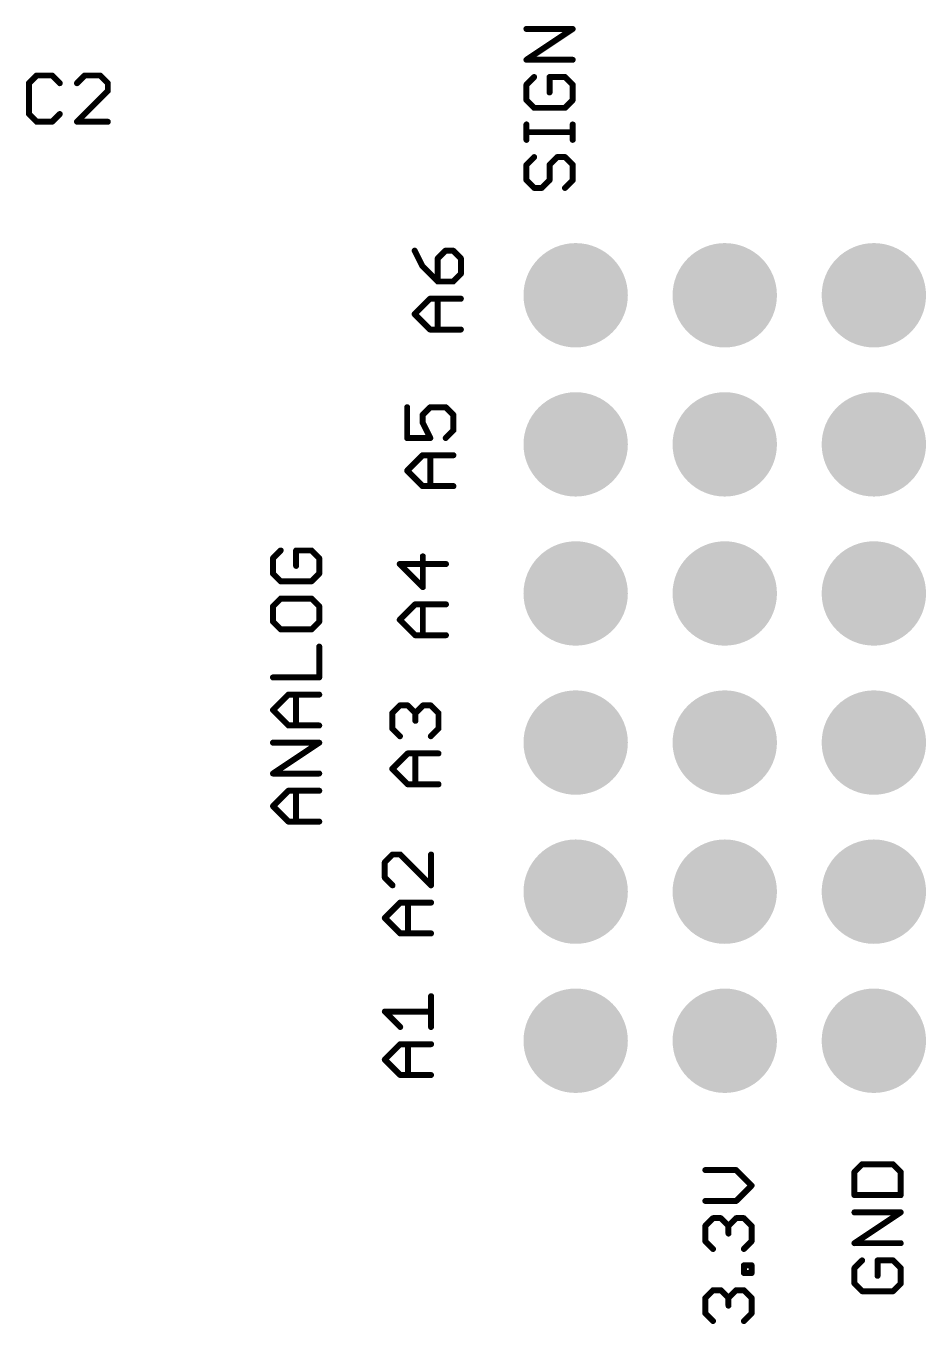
# Model space of a CAD drawing. Extents: x -38.3 to 35.6, y -39 to 39.9.
# Drawn here: x 18.7 to 34.04, y -12.19 to 9.92 of the extents above; entities that cross this region are included whole.
import ezdxf

# ---------------------------------------------------------------- set-up
doc = ezdxf.new("R2010")
doc.units = 0
doc.header["$MEASUREMENT"] = 0
doc.layers.get('0').update_dxf_attribs({"linetype": 'CONTINUOUS'})
doc.layers.add('25', color=253, linetype='CONTINUOUS')

# ---------------------------------------------------------------- blocks, each defined once
blk = doc.blocks.new('ROUNDP')
at = {"const_width": 0.5}
blk.add_lwpolyline([(0, -0.25, 1), (0, 0.25, 1), (0, -0.25)], format="xyb", dxfattribs=at)

msp = doc.modelspace()

# ---------------------------------------------------------------- linework, layer by layer
at = {"layer": '25', "const_width": 0.1016}
for points in [[(27.2281, 9.3457), (28.0162, 9.8711)], [(28.0162, 9.8711), (27.2281, 9.8711)], [(28.0162, 9.3457), (27.2281, 9.3457)], [(18.8838, 9.0781), (18.7524, 8.9467)], [(19.1464, 9.0781), (18.8838, 9.0781)], [(19.2778, 8.9467), (19.1464, 9.0781)], [(19.7023, 9.0781), (19.571, 8.9467)], [(19.965, 9.0781), (19.7023, 9.0781)], [(20.0964, 8.9467), (19.965, 9.0781)], [(27.3595, 9.0525), (27.2281, 8.9211)], [(27.8849, 9.0525), (27.6222, 9.0525)], [(27.6222, 9.0525), (27.6222, 8.7898)], [(28.0162, 8.9211), (27.8849, 9.0525)], [(18.7524, 8.9467), (18.7524, 8.4213)], [(19.571, 8.29), (20.0964, 8.8154)], [(20.0964, 8.8154), (20.0964, 8.9467)], [(27.2281, 8.9211), (27.2281, 8.6584)], [(28.0162, 8.6584), (28.0162, 8.9211)], [(27.2281, 8.6584), (27.3595, 8.5271)], [(27.8849, 8.5271), (28.0162, 8.6584)], [(18.7524, 8.4213), (18.8838, 8.29)], [(19.1464, 8.29), (19.2778, 8.4213)], [(27.3595, 8.5271), (27.8849, 8.5271)], [(18.8838, 8.29), (19.1464, 8.29)], [(20.0964, 8.29), (19.571, 8.29)], [(27.2281, 7.9814), (27.2281, 8.2441)], [(28.0162, 7.9814), (28.0162, 8.2441)], [(28.0162, 8.1127), (27.2281, 8.1127)], [(27.3595, 7.6882), (27.2281, 7.5568)], [(27.2281, 7.5568), (27.2281, 7.2941)], [(27.6222, 7.5568), (27.7535, 7.6882)], [(27.6222, 7.2941), (27.6222, 7.5568)], [(27.7535, 7.6882), (27.8849, 7.6882)], [(27.8849, 7.6882), (28.0162, 7.5568)], [(28.0162, 7.5568), (28.0162, 7.2941)], [(27.2281, 7.2941), (27.3595, 7.1628)], [(27.4908, 7.1628), (27.6222, 7.2941)], [(28.0162, 7.2941), (27.8849, 7.1628)], [(27.3595, 7.1628), (27.4908, 7.1628)], [(25.3231, 6.0938), (25.4545, 5.8311)], [(25.8485, 6.0938), (25.7172, 5.9624)], [(25.7172, 5.9624), (25.7172, 5.5684)], [(25.9799, 6.0938), (25.8485, 6.0938)], [(26.1112, 5.9624), (25.9799, 6.0938)], [(26.1112, 5.6997), (26.1112, 5.9624)], [(25.4545, 5.8311), (25.7172, 5.5684)], [(25.9799, 5.5684), (26.1112, 5.6997)], [(25.7172, 5.5684), (25.9799, 5.5684)], [(25.3231, 5.0125), (25.5858, 5.2752)], [(25.5858, 5.2752), (26.1112, 5.2752)], [(25.7172, 4.7498), (25.7172, 5.2752)], [(25.5858, 4.7498), (25.3231, 5.0125)], [(26.1112, 4.7498), (25.5858, 4.7498)], [(25.1961, 3.4268), (25.1961, 2.9014)], [(25.4588, 3.2954), (25.5902, 3.4268)], [(25.4588, 3.1641), (25.4588, 3.2954)], [(25.5902, 3.4268), (25.8529, 3.4268)], [(25.8529, 3.4268), (25.9842, 3.2954)], [(25.9842, 3.2954), (25.9842, 3.0327)], [(25.5902, 2.9014), (25.4588, 3.1641)], [(25.1961, 2.9014), (25.5902, 2.9014)], [(25.9842, 3.0327), (25.8529, 2.9014)], [(25.1961, 2.3455), (25.4588, 2.6082)], [(25.4588, 2.6082), (25.9842, 2.6082)], [(25.5902, 2.0828), (25.5902, 2.6082)], [(25.4588, 2.0828), (25.1961, 2.3455)], [(25.9842, 2.0828), (25.4588, 2.0828)], [(23.0415, 0.9861), (22.9101, 0.8547)], [(22.9101, 0.8547), (22.9101, 0.592)], [(23.5669, 0.9861), (23.3042, 0.9861)], [(23.3042, 0.9861), (23.3042, 0.7234)], [(23.6982, 0.8547), (23.5669, 0.9861)], [(23.6982, 0.592), (23.6982, 0.8547)], [(25.4632, 0.3614), (25.4632, 0.8868)], [(25.8572, 0.7554), (25.0691, 0.7554)], [(25.0691, 0.7554), (25.4632, 0.3614)], [(22.9101, 0.592), (23.0415, 0.4607)], [(23.0415, 0.4607), (23.5669, 0.4607)], [(23.5669, 0.4607), (23.6982, 0.592)], [(23.0415, 0.1675), (22.9101, 0.0361)], [(22.9101, 0.0361), (22.9101, -0.2265)], [(23.5669, 0.1675), (23.0415, 0.1675)], [(23.6982, 0.0361), (23.5669, 0.1675)], [(23.6982, -0.2265), (23.6982, 0.0361)], [(25.0691, -0.1945), (25.3318, 0.0682)], [(25.3318, 0.0682), (25.8572, 0.0682)], [(25.4632, -0.4572), (25.4632, 0.0682)], [(22.9101, -0.2265), (23.0415, -0.3579)], [(23.5669, -0.3579), (23.6982, -0.2265)], [(25.3318, -0.4572), (25.0691, -0.1945)], [(23.0415, -0.3579), (23.5669, -0.3579)], [(25.8572, -0.4572), (25.3318, -0.4572)], [(23.6982, -1.1765), (23.6982, -0.6511)], [(22.9101, -1.1765), (23.6982, -1.1765)], [(22.9101, -1.7324), (23.1728, -1.4697)], [(23.1728, -1.4697), (23.6982, -1.4697)], [(23.3042, -1.995), (23.3042, -1.4697)], [(23.1728, -1.995), (22.9101, -1.7324)], [(24.9421, -1.7846), (25.0735, -1.6532)], [(24.9421, -2.0473), (24.9421, -1.7846)], [(25.0735, -1.6532), (25.2048, -1.6532)], [(25.2048, -1.6532), (25.3362, -1.7846)], [(25.3362, -1.7846), (25.4675, -1.6532)], [(25.3362, -1.7846), (25.3362, -1.9159)], [(25.4675, -1.6532), (25.5989, -1.6532)], [(25.5989, -1.6532), (25.7302, -1.7846)], [(25.7302, -1.7846), (25.7302, -2.0473)], [(23.6982, -1.995), (23.1728, -1.995)], [(25.0735, -2.1786), (24.9421, -2.0473)], [(25.7302, -2.0473), (25.5989, -2.1786)], [(22.9101, -2.8136), (23.6982, -2.2882)], [(23.6982, -2.2882), (22.9101, -2.2882)], [(24.9421, -2.7345), (25.2048, -2.4718)], [(25.2048, -2.4718), (25.7302, -2.4718)], [(25.3362, -2.9972), (25.3362, -2.4718)], [(23.6982, -2.8136), (22.9101, -2.8136)], [(25.2048, -2.9972), (24.9421, -2.7345)], [(22.9101, -3.3695), (23.1728, -3.1068)], [(23.1728, -3.1068), (23.6982, -3.1068)], [(23.3042, -3.6322), (23.3042, -3.1068)], [(25.7302, -2.9972), (25.2048, -2.9972)], [(23.1728, -3.6322), (22.9101, -3.3695)], [(23.6982, -3.6322), (23.1728, -3.6322)], [(24.9465, -4.1932), (24.8151, -4.3246)], [(25.0778, -4.1932), (24.9465, -4.1932)], [(25.6032, -4.7186), (25.0778, -4.1932)], [(25.6032, -4.1932), (25.6032, -4.7186)], [(24.8151, -4.3246), (24.8151, -4.5873)], [(24.8151, -4.5873), (24.9465, -4.7186)], [(24.8151, -5.2745), (25.0778, -5.0118)], [(25.0778, -5.0118), (25.6032, -5.0118)], [(25.2092, -5.5372), (25.2092, -5.0118)], [(25.0778, -5.5372), (24.8151, -5.2745)], [(25.6032, -5.5372), (25.0778, -5.5372)], [(25.6032, -7.1316), (25.6032, -6.6062)], [(25.0778, -7.1316), (24.8151, -6.8689)], [(24.8151, -6.8689), (25.6032, -6.8689)], [(24.8151, -7.6875), (25.0778, -7.4248)], [(25.0778, -7.4248), (25.6032, -7.4248)], [(25.2092, -7.9502), (25.2092, -7.4248)], [(25.0778, -7.9502), (24.8151, -7.6875)], [(25.6032, -7.9502), (25.0778, -7.9502)], [(32.9475, -9.4707), (32.8161, -9.602)], [(33.4729, -9.4707), (32.9475, -9.4707)], [(33.6042, -9.602), (33.4729, -9.4707)], [(30.8015, -9.5694), (30.2761, -9.5694)], [(31.0642, -9.8321), (30.8015, -9.5694)], [(32.8161, -9.602), (32.8161, -9.996)], [(33.6042, -9.996), (33.6042, -9.602)], [(30.8015, -10.0948), (31.0642, -9.8321)], [(32.8161, -9.996), (33.6042, -9.996)], [(30.2761, -10.0948), (30.8015, -10.0948)], [(30.2761, -10.5193), (30.4075, -10.388)], [(30.4075, -10.388), (30.5388, -10.388)], [(30.5388, -10.388), (30.6702, -10.5193)], [(30.6702, -10.5193), (30.8015, -10.388)], [(30.8015, -10.388), (30.9329, -10.388)], [(30.9329, -10.388), (31.0642, -10.5193)], [(32.8161, -10.8146), (33.6042, -10.2892)], [(33.6042, -10.2892), (32.8161, -10.2892)], [(30.2761, -10.782), (30.2761, -10.5193)], [(30.6702, -10.5193), (30.6702, -10.6506)], [(31.0642, -10.5193), (31.0642, -10.782)], [(30.4075, -10.9133), (30.2761, -10.782)], [(31.0642, -10.782), (30.9329, -10.9133)], [(33.6042, -10.8146), (32.8161, -10.8146)], [(30.9329, -11.3226), (30.9329, -11.1913)], [(30.9329, -11.1913), (31.0642, -11.1913)], [(31.0642, -11.3226), (30.9329, -11.3226)], [(31.0642, -11.1913), (31.0642, -11.3226)], [(32.9475, -11.1078), (32.8161, -11.2392)], [(32.8161, -11.2392), (32.8161, -11.5019)], [(33.4729, -11.1078), (33.2102, -11.1078)], [(33.2102, -11.1078), (33.2102, -11.3705)], [(33.6042, -11.2392), (33.4729, -11.1078)], [(33.6042, -11.5019), (33.6042, -11.2392)], [(32.8161, -11.5019), (32.9475, -11.6332)], [(33.4729, -11.6332), (33.6042, -11.5019)], [(30.2761, -11.7472), (30.4075, -11.6158)], [(30.2761, -12.0099), (30.2761, -11.7472)], [(30.4075, -11.6158), (30.5388, -11.6158)], [(30.5388, -11.6158), (30.6702, -11.7472)], [(30.6702, -11.7472), (30.8015, -11.6158)], [(30.6702, -11.7472), (30.6702, -11.8785)], [(30.8015, -11.6158), (30.9329, -11.6158)], [(30.9329, -11.6158), (31.0642, -11.7472)], [(31.0642, -11.7472), (31.0642, -12.0099)], [(32.9475, -11.6332), (33.4729, -11.6332)], [(30.4075, -12.1412), (30.2761, -12.0099)], [(31.0642, -12.0099), (30.9329, -12.1412)]]:
    msp.add_lwpolyline(points, dxfattribs=at)
at = {"layer": '25', "const_width": 0.0508}
for points in [[(27.2281, 9.8965, 1), (27.2281, 9.8457)], [(28.0303, 9.8499, 1), (28.0021, 9.8922)], [(28.0162, 9.8457, 1), (28.0162, 9.8965)], [(27.2281, 9.3711, 1), (27.2281, 9.3203)], [(27.214, 9.3668, 1), (27.2422, 9.3245)], [(28.0162, 9.3203, 1), (28.0162, 9.3711)], [(18.8838, 9.1035, 1), (18.8838, 9.0527)], [(18.9017, 9.0601, 1), (18.8658, 9.096)], [(19.1644, 9.096, 1), (19.1285, 9.0601)], [(19.1464, 9.0527, 1), (19.1464, 9.1035)], [(19.7023, 9.1035, 1), (19.7023, 9.0527)], [(19.7203, 9.0601, 1), (19.6844, 9.096)], [(19.983, 9.096, 1), (19.9471, 9.0601)], [(19.965, 9.0527, 1), (19.965, 9.1035)], [(27.3774, 9.0345, 1), (27.3415, 9.0704)], [(27.6222, 9.0779, 1), (27.6222, 9.0271)], [(27.6476, 9.0525, 1), (27.5968, 9.0525)], [(27.9028, 9.0704, 1), (27.8669, 9.0345)], [(27.8849, 9.0271, 1), (27.8849, 9.0779)], [(18.7778, 8.9467, 1), (18.727, 8.9467)], [(18.7344, 8.9647, 1), (18.7704, 8.9288)], [(19.2598, 8.9288, 1), (19.2958, 8.9647)], [(19.553, 8.9647, 1), (19.5889, 8.9288)], [(20.1218, 8.9467, 1), (20.071, 8.9467)], [(20.0784, 8.9288, 1), (20.1143, 8.9647)], [(20.1143, 8.7974, 1), (20.0784, 8.8333)], [(27.2535, 8.9211, 1), (27.2027, 8.9211)], [(27.2102, 8.9391, 1), (27.2461, 8.9032)], [(28.0416, 8.9211, 1), (27.9908, 8.9211)], [(27.9982, 8.9032, 1), (28.0342, 8.9391)], [(20.071, 8.8154, 1), (20.1218, 8.8154)], [(27.2027, 8.6584, 1), (27.2535, 8.6584)], [(27.2461, 8.6764, 1), (27.2102, 8.6405)], [(27.5968, 8.7898, 1), (27.6476, 8.7898)], [(27.9908, 8.6584, 1), (28.0416, 8.6584)], [(28.0342, 8.6405, 1), (27.9982, 8.6764)], [(18.7704, 8.4393, 1), (18.7344, 8.4034)], [(18.727, 8.4213, 1), (18.7778, 8.4213)], [(19.2958, 8.4034, 1), (19.2598, 8.4393)], [(27.3595, 8.5525, 1), (27.3595, 8.5017)], [(27.3415, 8.5091, 1), (27.3774, 8.5451)], [(27.8669, 8.5451, 1), (27.9028, 8.5091)], [(27.8849, 8.5017, 1), (27.8849, 8.5525)], [(18.8838, 8.3154, 1), (18.8838, 8.2646)], [(18.8658, 8.272, 1), (18.9017, 8.308)], [(19.1285, 8.308, 1), (19.1644, 8.272)], [(19.1464, 8.2646, 1), (19.1464, 8.3154)], [(19.553, 8.308, 1), (19.5889, 8.272)], [(19.571, 8.3154, 1), (19.571, 8.2646)], [(20.0964, 8.2646, 1), (20.0964, 8.3154)], [(27.2535, 8.2441, 1), (27.2027, 8.2441)], [(28.0416, 8.2441, 1), (27.9908, 8.2441)], [(27.2281, 8.1381, 1), (27.2281, 8.0873)], [(27.2027, 7.9814, 1), (27.2535, 7.9814)], [(27.9908, 7.9814, 1), (28.0416, 7.9814)], [(28.0162, 8.0873, 1), (28.0162, 8.1381)], [(27.2535, 7.5568, 1), (27.2027, 7.5568)], [(27.2102, 7.5748, 1), (27.2461, 7.5389)], [(27.3774, 7.6702, 1), (27.3415, 7.7061)], [(27.6476, 7.5568, 1), (27.5968, 7.5568)], [(27.6042, 7.5748, 1), (27.6401, 7.5389)], [(27.7535, 7.7136, 1), (27.7535, 7.6628)], [(27.7715, 7.6702, 1), (27.7355, 7.7061)], [(27.9028, 7.7061, 1), (27.8669, 7.6702)], [(27.8849, 7.6628, 1), (27.8849, 7.7136)], [(28.0416, 7.5568, 1), (27.9908, 7.5568)], [(27.9982, 7.5389, 1), (28.0342, 7.5748)], [(27.2027, 7.2941, 1), (27.2535, 7.2941)], [(27.2461, 7.3121, 1), (27.2102, 7.2762)], [(27.5968, 7.2941, 1), (27.6476, 7.2941)], [(27.6401, 7.2762, 1), (27.6042, 7.3121)], [(27.9908, 7.2941, 1), (28.0416, 7.2941)], [(28.0342, 7.2762, 1), (27.9982, 7.3121)], [(27.3595, 7.1882, 1), (27.3595, 7.1374)], [(27.3415, 7.1448, 1), (27.3774, 7.1808)], [(27.4729, 7.1808, 1), (27.5088, 7.1448)], [(27.4908, 7.1374, 1), (27.4908, 7.1882)], [(27.8669, 7.1808, 1), (27.9028, 7.1448)], [(25.3458, 6.1051, 1), (25.3004, 6.0824)], [(25.7426, 5.9624, 1), (25.6918, 5.9624)], [(25.6992, 5.9804, 1), (25.7351, 5.9445)], [(25.8485, 6.1192, 1), (25.8485, 6.0684)], [(25.8665, 6.0758, 1), (25.8305, 6.1117)], [(25.9978, 6.1117, 1), (25.9619, 6.0758)], [(25.9799, 6.0684, 1), (25.9799, 6.1192)], [(26.1366, 5.9624, 1), (26.0858, 5.9624)], [(26.0932, 5.9445, 1), (26.1292, 5.9804)], [(25.4724, 5.849, 1), (25.4365, 5.8131)], [(25.4318, 5.8197, 1), (25.4772, 5.8424)], [(26.1292, 5.6818, 1), (26.0932, 5.7177)], [(25.7172, 5.5938, 1), (25.7172, 5.543)], [(25.6918, 5.5684, 1), (25.7426, 5.5684)], [(25.6992, 5.5504, 1), (25.7351, 5.5863)], [(25.9619, 5.5863, 1), (25.9978, 5.5504)], [(25.9799, 5.543, 1), (25.9799, 5.5938)], [(26.0858, 5.6997, 1), (26.1366, 5.6997)], [(25.5858, 5.3006, 1), (25.5858, 5.2498)], [(25.6038, 5.2572, 1), (25.5679, 5.2931)], [(25.7426, 5.2752, 1), (25.6918, 5.2752)], [(26.1112, 5.2498, 1), (26.1112, 5.3006)], [(25.3411, 5.0305, 1), (25.3052, 4.9945)], [(25.3052, 5.0305, 1), (25.3411, 4.9945)], [(25.5858, 4.7752, 1), (25.5858, 4.7244)], [(25.5679, 4.7318, 1), (25.6038, 4.7678)], [(25.6918, 4.7498, 1), (25.7426, 4.7498)], [(26.1112, 4.7244, 1), (26.1112, 4.7752)], [(25.2215, 3.4268, 1), (25.1707, 3.4268)], [(25.4842, 3.2954, 1), (25.4334, 3.2954)], [(25.4409, 3.3134, 1), (25.4768, 3.2775)], [(25.5902, 3.4522, 1), (25.5902, 3.4014)], [(25.6081, 3.4088, 1), (25.5722, 3.4447)], [(25.8708, 3.4447, 1), (25.8349, 3.4088)], [(25.8529, 3.4014, 1), (25.8529, 3.4522)], [(26.0096, 3.2954, 1), (25.9588, 3.2954)], [(25.9662, 3.2775, 1), (26.0022, 3.3134)], [(25.4815, 3.1754, 1), (25.4361, 3.1527)], [(25.4334, 3.1641, 1), (25.4842, 3.1641)], [(25.1961, 2.9268, 1), (25.1961, 2.876)], [(25.1707, 2.9014, 1), (25.2215, 2.9014)], [(25.5674, 2.89, 1), (25.6129, 2.9127)], [(25.5902, 2.876, 1), (25.5902, 2.9268)], [(25.8349, 2.9193, 1), (25.8708, 2.8834)], [(25.9588, 3.0327, 1), (26.0096, 3.0327)], [(26.0022, 3.0148, 1), (25.9662, 3.0507)], [(25.4588, 2.6336, 1), (25.4588, 2.5828)], [(25.4768, 2.5902, 1), (25.4409, 2.6261)], [(25.6156, 2.6082, 1), (25.5648, 2.6082)], [(25.9842, 2.5828, 1), (25.9842, 2.6336)], [(25.2141, 2.3635, 1), (25.1782, 2.3275)], [(25.1782, 2.3635, 1), (25.2141, 2.3275)], [(25.4588, 2.1082, 1), (25.4588, 2.0574)], [(25.4409, 2.0648, 1), (25.4768, 2.1008)], [(25.5648, 2.0828, 1), (25.6156, 2.0828)], [(25.9842, 2.0574, 1), (25.9842, 2.1082)], [(22.9355, 0.8547, 1), (22.8847, 0.8547)], [(22.8922, 0.8727, 1), (22.9281, 0.8368)], [(23.0594, 0.9681, 1), (23.0235, 1.004)], [(23.3042, 1.0115, 1), (23.3042, 0.9607)], [(23.3296, 0.9861, 1), (23.2788, 0.9861)], [(23.5848, 1.004, 1), (23.5489, 0.9681)], [(23.5669, 0.9607, 1), (23.5669, 1.0115)], [(23.7236, 0.8547, 1), (23.6728, 0.8547)], [(23.6802, 0.8368, 1), (23.7162, 0.8727)], [(25.4886, 0.8868, 1), (25.4378, 0.8868)], [(23.2788, 0.7234, 1), (23.3296, 0.7234)], [(25.0691, 0.7808, 1), (25.0691, 0.73)], [(25.0871, 0.7734, 1), (25.0512, 0.7375)], [(25.8572, 0.73, 1), (25.8572, 0.7808)], [(22.8847, 0.592, 1), (22.9355, 0.592)], [(22.9281, 0.61, 1), (22.8922, 0.5741)], [(23.0415, 0.4861, 1), (23.0415, 0.4353)], [(23.0235, 0.4427, 1), (23.0594, 0.4787)], [(23.5489, 0.4787, 1), (23.5848, 0.4427)], [(23.5669, 0.4353, 1), (23.5669, 0.4861)], [(23.6728, 0.592, 1), (23.7236, 0.592)], [(23.7162, 0.5741, 1), (23.6802, 0.61)], [(25.4378, 0.3614, 1), (25.4886, 0.3614)], [(25.4452, 0.3434, 1), (25.4811, 0.3793)], [(22.9355, 0.0361, 1), (22.8847, 0.0361)], [(22.8922, 0.0541, 1), (22.9281, 0.0182)], [(23.0415, 0.1929, 1), (23.0415, 0.1421)], [(23.0594, 0.1495, 1), (23.0235, 0.1855)], [(23.5848, 0.1855, 1), (23.5489, 0.1495)], [(23.5669, 0.1421, 1), (23.5669, 0.1929)], [(23.7236, 0.0361, 1), (23.6728, 0.0361)], [(23.6802, 0.0182, 1), (23.7162, 0.0541)], [(25.3318, 0.0936, 1), (25.3318, 0.0428)], [(25.3498, 0.0502, 1), (25.3139, 0.0861)], [(25.4886, 0.0682, 1), (25.4378, 0.0682)], [(25.8572, 0.0428, 1), (25.8572, 0.0936)], [(22.8847, -0.2265, 1), (22.9355, -0.2265)], [(22.9281, -0.2086, 1), (22.8922, -0.2445)], [(23.6728, -0.2265, 1), (23.7236, -0.2265)], [(23.7162, -0.2445, 1), (23.6802, -0.2086)], [(25.0871, -0.1765, 1), (25.0512, -0.2125)], [(25.0512, -0.1765, 1), (25.0871, -0.2125)], [(23.0415, -0.3325, 1), (23.0415, -0.3833)], [(23.0235, -0.3758, 1), (23.0594, -0.3399)], [(23.5489, -0.3399, 1), (23.5848, -0.3758)], [(23.5669, -0.3833, 1), (23.5669, -0.3325)], [(25.3318, -0.4318, 1), (25.3318, -0.4826)], [(25.3139, -0.4752, 1), (25.3498, -0.4392)], [(25.4378, -0.4572, 1), (25.4886, -0.4572)], [(25.8572, -0.4826, 1), (25.8572, -0.4318)], [(23.7236, -0.6511, 1), (23.6728, -0.6511)], [(22.9101, -1.1511, 1), (22.9101, -1.2019)], [(23.6728, -1.1765, 1), (23.7236, -1.1765)], [(23.6982, -1.2019, 1), (23.6982, -1.1511)], [(23.1728, -1.4443, 1), (23.1728, -1.4951)], [(23.1908, -1.4876, 1), (23.1549, -1.4517)], [(23.3296, -1.4697, 1), (23.2788, -1.4697)], [(23.6982, -1.4951, 1), (23.6982, -1.4443)], [(22.9281, -1.7144, 1), (22.8922, -1.7503)], [(22.8922, -1.7144, 1), (22.9281, -1.7503)], [(24.9675, -1.7846, 1), (24.9167, -1.7846)], [(24.9242, -1.7666, 1), (24.9601, -1.8025)], [(25.0735, -1.6278, 1), (25.0735, -1.6786)], [(25.0914, -1.6712, 1), (25.0555, -1.6353)], [(25.2228, -1.6353, 1), (25.1869, -1.6712)], [(25.2048, -1.6786, 1), (25.2048, -1.6278)], [(25.3616, -1.7846, 1), (25.3108, -1.7846)], [(25.3182, -1.7666, 1), (25.3541, -1.8025)], [(25.3182, -1.8025, 1), (25.3541, -1.7666)], [(25.4675, -1.6278, 1), (25.4675, -1.6786)], [(25.4855, -1.6712, 1), (25.4495, -1.6353)], [(25.6168, -1.6353, 1), (25.5809, -1.6712)], [(25.5989, -1.6786, 1), (25.5989, -1.6278)], [(25.7556, -1.7846, 1), (25.7048, -1.7846)], [(25.7122, -1.8025, 1), (25.7482, -1.7666)], [(23.1728, -1.9696, 1), (23.1728, -2.0204)], [(23.1549, -2.013, 1), (23.1908, -1.9771)], [(23.2788, -1.995, 1), (23.3296, -1.995)], [(23.6982, -2.0204, 1), (23.6982, -1.9696)], [(25.3108, -1.9159, 1), (25.3616, -1.9159)], [(24.9167, -2.0473, 1), (24.9675, -2.0473)], [(24.9601, -2.0293, 1), (24.9242, -2.0652)], [(25.0555, -2.1966, 1), (25.0914, -2.1607)], [(25.5809, -2.1607, 1), (25.6168, -2.1966)], [(25.7048, -2.0473, 1), (25.7556, -2.0473)], [(25.7482, -2.0652, 1), (25.7122, -2.0293)], [(22.9101, -2.2628, 1), (22.9101, -2.3136)], [(23.7123, -2.3094, 1), (23.6841, -2.2671)], [(23.6982, -2.3136, 1), (23.6982, -2.2628)], [(25.2048, -2.4464, 1), (25.2048, -2.4972)], [(25.2228, -2.4898, 1), (25.1869, -2.4539)], [(25.3616, -2.4718, 1), (25.3108, -2.4718)], [(25.7302, -2.4972, 1), (25.7302, -2.4464)], [(22.9101, -2.7882, 1), (22.9101, -2.839)], [(22.896, -2.7925, 1), (22.9242, -2.8348)], [(23.6982, -2.839, 1), (23.6982, -2.7882)], [(24.9601, -2.7165, 1), (24.9242, -2.7525)], [(24.9242, -2.7165, 1), (24.9601, -2.7525)], [(23.1728, -3.0814, 1), (23.1728, -3.1322)], [(23.1908, -3.1248, 1), (23.1549, -3.0889)], [(23.3296, -3.1068, 1), (23.2788, -3.1068)], [(23.6982, -3.1322, 1), (23.6982, -3.0814)], [(25.2048, -2.9718, 1), (25.2048, -3.0226)], [(25.1869, -3.0152, 1), (25.2228, -2.9792)], [(25.3108, -2.9972, 1), (25.3616, -2.9972)], [(25.7302, -3.0226, 1), (25.7302, -2.9718)], [(22.9281, -3.3515, 1), (22.8922, -3.3875)], [(22.8922, -3.3515, 1), (22.9281, -3.3875)], [(23.1728, -3.6068, 1), (23.1728, -3.6576)], [(23.1549, -3.6502, 1), (23.1908, -3.6142)], [(23.2788, -3.6322, 1), (23.3296, -3.6322)], [(23.6982, -3.6576, 1), (23.6982, -3.6068)], [(24.9465, -4.1678, 1), (24.9465, -4.2186)], [(24.9644, -4.2112, 1), (24.9285, -4.1753)], [(25.0958, -4.1753, 1), (25.0599, -4.2112)], [(25.0778, -4.2186, 1), (25.0778, -4.1678)], [(25.6286, -4.1932, 1), (25.5778, -4.1932)], [(24.8405, -4.3246, 1), (24.7897, -4.3246)], [(24.7972, -4.3066, 1), (24.8331, -4.3425)], [(24.7897, -4.5873, 1), (24.8405, -4.5873)], [(24.8331, -4.5693, 1), (24.7972, -4.6052)], [(24.9285, -4.7366, 1), (24.9644, -4.7007)], [(25.5778, -4.7186, 1), (25.6286, -4.7186)], [(25.5852, -4.7366, 1), (25.6212, -4.7007)], [(25.0778, -4.9864, 1), (25.0778, -5.0372)], [(25.0958, -5.0298, 1), (25.0599, -4.9939)], [(25.2346, -5.0118, 1), (25.1838, -5.0118)], [(25.6032, -5.0372, 1), (25.6032, -4.9864)], [(24.8331, -5.2565, 1), (24.7972, -5.2925)], [(24.7972, -5.2565, 1), (24.8331, -5.2925)], [(25.0778, -5.5118, 1), (25.0778, -5.5626)], [(25.0599, -5.5552, 1), (25.0958, -5.5192)], [(25.1838, -5.5372, 1), (25.2346, -5.5372)], [(25.6032, -5.5626, 1), (25.6032, -5.5118)], [(25.6286, -6.6062, 1), (25.5778, -6.6062)], [(24.8151, -6.8435, 1), (24.8151, -6.8943)], [(24.8331, -6.851, 1), (24.7972, -6.8869)], [(25.6032, -6.8943, 1), (25.6032, -6.8435)], [(25.0599, -7.1496, 1), (25.0958, -7.1137)], [(25.5778, -7.1316, 1), (25.6286, -7.1316)], [(25.0778, -7.3994, 1), (25.0778, -7.4502)], [(25.0958, -7.4428, 1), (25.0599, -7.4069)], [(25.2346, -7.4248, 1), (25.1838, -7.4248)], [(25.6032, -7.4502, 1), (25.6032, -7.3994)], [(24.8331, -7.6695, 1), (24.7972, -7.7055)], [(24.7972, -7.6695, 1), (24.8331, -7.7055)], [(25.0778, -7.9248, 1), (25.0778, -7.9756)], [(25.0599, -7.9682, 1), (25.0958, -7.9322)], [(25.1838, -7.9502, 1), (25.2346, -7.9502)], [(25.6032, -7.9756, 1), (25.6032, -7.9248)], [(32.9475, -9.4453, 1), (32.9475, -9.4961)], [(32.9654, -9.4886, 1), (32.9295, -9.4527)], [(33.4908, -9.4527, 1), (33.4549, -9.4886)], [(33.4729, -9.4961, 1), (33.4729, -9.4453)], [(30.2761, -9.544, 1), (30.2761, -9.5948)], [(30.8195, -9.5514, 1), (30.7835, -9.5873)], [(30.8015, -9.5948, 1), (30.8015, -9.544)], [(32.8415, -9.602, 1), (32.7907, -9.602)], [(32.7982, -9.584, 1), (32.8341, -9.62)], [(33.6296, -9.602, 1), (33.5788, -9.602)], [(33.5862, -9.62, 1), (33.6222, -9.584)], [(31.0822, -9.85, 1), (31.0462, -9.8141)], [(31.0462, -9.85, 1), (31.0822, -9.8141)], [(32.8161, -9.9706, 1), (32.8161, -10.0214)], [(33.6042, -10.0214, 1), (33.6042, -9.9706)], [(30.2761, -10.0694, 1), (30.2761, -10.1202)], [(30.7835, -10.0768, 1), (30.8195, -10.1127)], [(30.8015, -10.1202, 1), (30.8015, -10.0694)], [(32.7907, -9.996, 1), (32.8415, -9.996)], [(33.5788, -9.996, 1), (33.6296, -9.996)], [(30.4075, -10.3626, 1), (30.4075, -10.4134)], [(30.4254, -10.4059, 1), (30.3895, -10.37)], [(30.5568, -10.37, 1), (30.5209, -10.4059)], [(30.5388, -10.4134, 1), (30.5388, -10.3626)], [(30.8015, -10.3626, 1), (30.8015, -10.4134)], [(30.8195, -10.4059, 1), (30.7835, -10.37)], [(30.9508, -10.37, 1), (30.9149, -10.4059)], [(30.9329, -10.4134, 1), (30.9329, -10.3626)], [(32.8161, -10.2638, 1), (32.8161, -10.3146)], [(33.6183, -10.3104, 1), (33.5901, -10.2681)], [(33.6042, -10.3146, 1), (33.6042, -10.2638)], [(30.3015, -10.5193, 1), (30.2507, -10.5193)], [(30.2582, -10.5013, 1), (30.2941, -10.5373)], [(30.6522, -10.5013, 1), (30.6881, -10.5373)], [(30.6956, -10.5193, 1), (30.6448, -10.5193)], [(30.6522, -10.5373, 1), (30.6881, -10.5013)], [(31.0896, -10.5193, 1), (31.0388, -10.5193)], [(31.0462, -10.5373, 1), (31.0822, -10.5013)], [(30.2941, -10.764, 1), (30.2582, -10.8)], [(30.2507, -10.782, 1), (30.3015, -10.782)], [(30.6448, -10.6506, 1), (30.6956, -10.6506)], [(31.0388, -10.782, 1), (31.0896, -10.782)], [(31.0822, -10.8, 1), (31.0462, -10.764)], [(32.8161, -10.7892, 1), (32.8161, -10.84)], [(32.802, -10.7935, 1), (32.8302, -10.8358)], [(33.6042, -10.84, 1), (33.6042, -10.7892)], [(30.3895, -10.9313, 1), (30.4254, -10.8954)], [(30.9149, -10.8954, 1), (30.9508, -10.9313)], [(30.9583, -11.1913, 1), (30.9075, -11.1913)], [(30.9329, -11.1659, 1), (30.9329, -11.2167)], [(30.9329, -11.2972, 1), (30.9329, -11.348)], [(31.0896, -11.1913, 1), (31.0388, -11.1913)], [(31.0642, -11.2167, 1), (31.0642, -11.1659)], [(31.0642, -11.348, 1), (31.0642, -11.2972)], [(32.8415, -11.2392, 1), (32.7907, -11.2392)], [(32.7982, -11.2212, 1), (32.8341, -11.2571)], [(32.9654, -11.1258, 1), (32.9295, -11.0899)], [(33.2102, -11.0824, 1), (33.2102, -11.1332)], [(33.2356, -11.1078, 1), (33.1848, -11.1078)], [(33.4908, -11.0899, 1), (33.4549, -11.1258)], [(33.4729, -11.1332, 1), (33.4729, -11.0824)], [(33.6296, -11.2392, 1), (33.5788, -11.2392)], [(33.5862, -11.2571, 1), (33.6222, -11.2212)], [(30.9075, -11.3226, 1), (30.9583, -11.3226)], [(31.0388, -11.3226, 1), (31.0896, -11.3226)], [(32.7907, -11.5019, 1), (32.8415, -11.5019)], [(32.8341, -11.4839, 1), (32.7982, -11.5198)], [(33.1848, -11.3705, 1), (33.2356, -11.3705)], [(33.5788, -11.5019, 1), (33.6296, -11.5019)], [(33.6222, -11.5198, 1), (33.5862, -11.4839)], [(30.3015, -11.7472, 1), (30.2507, -11.7472)], [(30.2582, -11.7292, 1), (30.2941, -11.7651)], [(30.4075, -11.5904, 1), (30.4075, -11.6412)], [(30.4254, -11.6338, 1), (30.3895, -11.5979)], [(30.5568, -11.5979, 1), (30.5209, -11.6338)], [(30.5388, -11.6412, 1), (30.5388, -11.5904)], [(30.6956, -11.7472, 1), (30.6448, -11.7472)], [(30.6522, -11.7292, 1), (30.6881, -11.7651)], [(30.6522, -11.7651, 1), (30.6881, -11.7292)], [(30.8015, -11.5904, 1), (30.8015, -11.6412)], [(30.8195, -11.6338, 1), (30.7835, -11.5979)], [(30.9508, -11.5979, 1), (30.9149, -11.6338)], [(30.9329, -11.6412, 1), (30.9329, -11.5904)], [(31.0896, -11.7472, 1), (31.0388, -11.7472)], [(31.0462, -11.7651, 1), (31.0822, -11.7292)], [(32.9475, -11.6078, 1), (32.9475, -11.6586)], [(32.9295, -11.6512, 1), (32.9654, -11.6152)], [(33.4549, -11.6152, 1), (33.4908, -11.6512)], [(33.4729, -11.6586, 1), (33.4729, -11.6078)], [(30.6448, -11.8785, 1), (30.6956, -11.8785)], [(30.2507, -12.0099, 1), (30.3015, -12.0099)], [(30.2941, -11.9919, 1), (30.2582, -12.0278)], [(30.3895, -12.1592, 1), (30.4254, -12.1232)], [(30.9149, -12.1232, 1), (30.9508, -12.1592)], [(31.0388, -12.0099, 1), (31.0896, -12.0099)], [(31.0822, -12.0278, 1), (31.0462, -11.9919)]]:
    msp.add_lwpolyline(points, format="xyb", dxfattribs=at)

# ---------------------------------------------------------------- block references
at = {"layer": '25', "xscale": 1.778, "yscale": 1.778, "rotation": 90}
for p in [(28.067, 5.334), (28.067, 5.334), (30.607, 5.334), (30.607, 5.334), (33.147, 5.334), (33.147, 5.334), (28.067, 2.794), (28.067, 2.794), (30.607, 2.794), (30.607, 2.794), (33.147, 2.794), (33.147, 2.794), (28.067, 0.254), (28.067, 0.254), (30.607, 0.254), (30.607, 0.254), (33.147, 0.254), (33.147, 0.254), (28.067, -2.286), (28.067, -2.286), (30.607, -2.286), (30.607, -2.286), (33.147, -2.286), (33.147, -2.286), (28.067, -4.826), (28.067, -4.826), (30.607, -4.826), (30.607, -4.826), (33.147, -4.826), (33.147, -4.826), (28.067, -7.366), (28.067, -7.366), (30.607, -7.366), (30.607, -7.366), (33.147, -7.366), (33.147, -7.366)]:
    msp.add_blockref('ROUNDP', p, dxfattribs=at)

doc.saveas('drawing.dxf')
